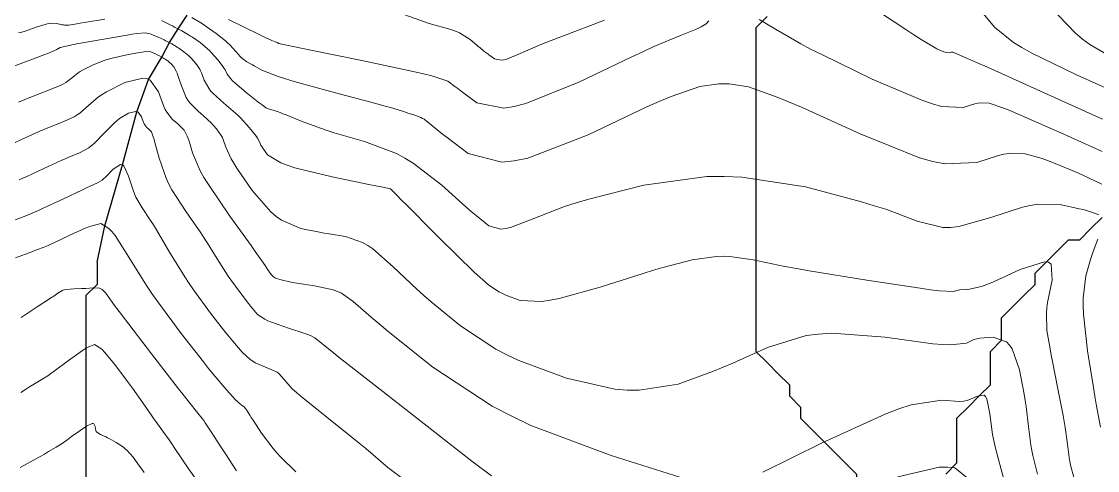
# Model space of a CAD drawing. Header units: millimetres. Extents: x 837475 to 838477, y 1189012 to 1191015.
# Drawn here: x 838137.1 to 838233.5, y 1189081.8 to 1189122 of the extents above; entities that cross this region are included whole.
import ezdxf

# ---------------------------------------------------------------- set-up
doc = ezdxf.new("R2010")
doc.units = ezdxf.units.MM
doc.header["$LTSCALE"] = 0.3
doc.layers.add('COTAS 10', color=7, linetype='Continuous', lineweight=9, true_color=0x6e3e2d)
doc.layers.add('COTAS INT', color=7, linetype='Continuous', lineweight=5, true_color=0x9fa19f)
doc.layers.add('DRENAJE', color=5, linetype='Continuous', lineweight=25)

msp = doc.modelspace()

# ---------------------------------------------------------------- linework, layer by layer
at = {"layer": 'COTAS 10'}
for points in [[(838233.903, 1189113.256), (838228.686, 1189115.621), (838223.6, 1189117.907), (838222.621, 1189118.345), (838221.828, 1189118.699), (838220.517, 1189119.27), (838220.41, 1189119.273), (838220.376, 1189119.268), (838220.341, 1189119.26), (838220.197, 1189119.213), (838219.931, 1189119.228), (838219.818, 1189119.26), (838219.688, 1189119.305), (838219.075, 1189119.566), (838217.66, 1189120.398), (838217.023, 1189120.802), (838216.281, 1189121.282), (838212.718, 1189123.643)], [(838189.319, 1189122.116), (838185.419, 1189120.65), (838184.555, 1189120.312), (838183.784, 1189120.003), (838181.78, 1189119.13), (838180.577, 1189118.644), (838180.312, 1189118.578), (838180.076, 1189118.542), (838179.467, 1189118.66), (838179.069, 1189118.957), (838178.966, 1189119.035), (838178.866, 1189119.11), (838178.53, 1189119.363), (838178.15, 1189119.668), (838178.022, 1189119.777), (838177.883, 1189119.896), (838177.303, 1189120.411), (838176.348, 1189120.982), (838175.974, 1189121.135), (838175.553, 1189121.287), (838173.636, 1189121.819), (838171.031, 1189122.757)], [(838228.088, 1189081.461), (838227.658, 1189083.126), (838227.563, 1189083.587), (838227.48, 1189084.049), (838227.265, 1189085.715), (838227.053, 1189087.51), (838226.971, 1189088.053), (838226.879, 1189088.615), (838226.463, 1189090.808), (838225.808, 1189092.671), (838225.566, 1189093.024), (838225.297, 1189093.307), (838224.108, 1189093.742), (838222.914, 1189093.644), (838222.643, 1189093.59), (838222.397, 1189093.525), (838221.722, 1189093.196), (838220.297, 1189093.031), (838219.578, 1189093.07), (838218.718, 1189093.144), (838214.44, 1189093.719), (838209.662, 1189094.075), (838208.487, 1189094.012), (838207.377, 1189093.88), (838203.902, 1189092.818), (838200.817, 1189091.39), (838199.953, 1189091.027), (838199.084, 1189090.677), (838195.909, 1189089.53), (838192.426, 1189088.967), (838191.364, 1189088.985), (838190.258, 1189089.079), (838185.909, 1189090.046), (838181.641, 1189091.652), (838180.587, 1189092.149), (838179.587, 1189092.669), (838176.437, 1189094.732), (838173.817, 1189096.89), (838173.151, 1189097.469), (838172.512, 1189098.039), (838170.418, 1189100.033), (838168.593, 1189101.632), (838168.123, 1189101.953), (838167.668, 1189102.223), (838166.15, 1189102.76), (838164.669, 1189102.987), (838164.238, 1189103.061), (838163.796, 1189103.141), (838162.123, 1189103.469), (838160.402, 1189104.211), (838159.93, 1189104.551), (838159.461, 1189104.949), (838157.784, 1189106.874), (838156.412, 1189108.87), (838156.134, 1189109.313), (838155.902, 1189109.708), (838155.433, 1189110.74), (838155.198, 1189111.433), (838155.112, 1189111.614), (838155.018, 1189111.791), (838154.603, 1189112.393), (838154.061, 1189112.984), (838153.886, 1189113.154), (838153.7, 1189113.327), (838152.94, 1189113.973), (838152.205, 1189114.724), (838152.035, 1189114.963), (838151.88, 1189115.215), (838151.441, 1189116.238), (838151.129, 1189117.177), (838151.053, 1189117.376), (838150.982, 1189117.549), (838150.764, 1189117.955), (838150.569, 1189118.178), (838150.512, 1189118.235), (838150.453, 1189118.29), (838150.231, 1189118.473), (838150.007, 1189118.631), (838149.948, 1189118.67), (838149.889, 1189118.707), (838149.686, 1189118.826), (838149.474, 1189118.937), (838149.409, 1189118.97), (838149.343, 1189119.003), (838149.08, 1189119.128), (838148.825, 1189119.236), (838148.762, 1189119.258), (838148.702, 1189119.277), (838148.516, 1189119.318), (838148.116, 1189119.285), (838147.922, 1189119.257), (838147.691, 1189119.222), (838146.556, 1189119.029), (838145.25, 1189118.739), (838144.912, 1189118.643), (838144.584, 1189118.54), (838143.484, 1189118.111), (838142.583, 1189117.65), (838142.381, 1189117.528), (838142.198, 1189117.407), (838141.708, 1189116.99), (838141.092, 1189116.543), (838140.894, 1189116.438), (838140.83, 1189116.404), (838140.528, 1189116.258), (838139.111, 1189115.678), (838137.58, 1189115.089), (838137.208, 1189114.939), (838136.858, 1189114.793)], [(838156.39, 1189081.762), (838155.401, 1189083.27), (838155.155, 1189083.646), (838154.921, 1189084.005), (838154.177, 1189085.155), (838153.582, 1189086.054), (838153.441, 1189086.255), (838153.311, 1189086.436), (838152.93, 1189086.917), (838152.101, 1189087.945), (838151.69, 1189088.47), (838151.199, 1189089.1), (838148.769, 1189092.243), (838146.352, 1189095.402), (838145.869, 1189096.041), (838145.468, 1189096.579), (838144.691, 1189097.672), (838144.365, 1189098.004), (838144.247, 1189098.062), (838144.118, 1189098.106), (838143.55, 1189098.14), (838142.891, 1189098.092), (838142.704, 1189098.083), (838142.514, 1189098.076), (838141.812, 1189098.067), (838141.155, 1189098.01), (838140.994, 1189097.972), (838140.843, 1189097.925), (838140.373, 1189097.675), (838140.013, 1189097.407), (838139.931, 1189097.349), (838139.857, 1189097.298), (838139.65, 1189097.168), (838138.542, 1189096.443), (838137.899, 1189096.017), (838137.111, 1189095.492)]]:
    msp.add_lwpolyline(points, dxfattribs=at)
at = {"layer": 'COTAS INT'}
for points in [[(838229.255, 1189123.3), (838231.451, 1189120.986), (838232.1, 1189120.44), (838232.767, 1189119.936), (838235.326, 1189118.461)], [(838136.878, 1189120.982), (838137.171, 1189121.059), (838137.46, 1189121.142), (838138.46, 1189121.494), (838139.332, 1189121.783), (838139.539, 1189121.827), (838139.732, 1189121.855), (838140.307, 1189121.823), (838140.762, 1189121.721), (838140.879, 1189121.705), (838140.992, 1189121.693), (838141.369, 1189121.695), (838142.075, 1189121.798), (838142.396, 1189121.851), (838142.772, 1189121.914), (838144.58, 1189122.232)], [(838152.375, 1189122.355), (838153.187, 1189121.88), (838153.421, 1189121.73), (838153.659, 1189121.573), (838154.555, 1189120.942), (838155.386, 1189120.28), (838155.585, 1189120.104), (838155.769, 1189119.931), (838156.321, 1189119.332), (838156.751, 1189118.836), (838156.859, 1189118.728), (838156.962, 1189118.633), (838157.296, 1189118.396), (838157.685, 1189118.19), (838157.823, 1189118.114), (838157.975, 1189118.03), (838158.633, 1189117.659), (838160.099, 1189117.089), (838160.759, 1189116.879), (838161.53, 1189116.647), (838165.235, 1189115.62), (838168.85, 1189114.653), (838169.565, 1189114.458), (838170.155, 1189114.295), (838171.251, 1189113.969), (838171.591, 1189113.842), (838171.705, 1189113.804), (838171.827, 1189113.765), (838172.339, 1189113.617), (838172.886, 1189113.409), (838173.031, 1189113.332), (838173.173, 1189113.247), (838173.661, 1189112.872), (838174.478, 1189112.198), (838174.827, 1189111.925), (838175.23, 1189111.614), (838177.13, 1189110.178), (838180.141, 1189109.414), (838181.245, 1189109.526), (838182.466, 1189109.779), (838187.85, 1189111.865), (838193.124, 1189114.357), (838194.275, 1189114.865), (838195.292, 1189115.296), (838197.85, 1189116.196), (838199.541, 1189116.425), (838200.012, 1189116.432), (838200.485, 1189116.414), (838202.199, 1189116.147), (838204.781, 1189115.241), (838205.799, 1189114.822), (838206.949, 1189114.329), (838212.199, 1189111.939), (838217.521, 1189109.8), (838218.716, 1189109.466), (838219.791, 1189109.244), (838222.665, 1189109.373), (838224.598, 1189110.013), (838225.078, 1189110.113), (838225.535, 1189110.179), (838226.985, 1189110.14), (838228.494, 1189109.723), (838228.987, 1189109.551), (838229.512, 1189109.355), (838231.681, 1189108.442), (838233.837, 1189107.446)], [(838198.665, 1189122.062), (838198.426, 1189121.804), (838197.971, 1189121.518), (838197.743, 1189121.412), (838197.472, 1189121.293), (838196.122, 1189120.768), (838193.73, 1189119.759), (838192.8, 1189119.335), (838191.755, 1189118.849), (838187.016, 1189116.573), (838182.275, 1189114.655), (838181.229, 1189114.395), (838180.298, 1189114.253), (838177.899, 1189114.717), (838176.498, 1189115.766), (838176.197, 1189115.992), (838175.933, 1189116.189), (838175.291, 1189116.672), (838173.868, 1189117.137), (838173.111, 1189117.325), (838172.198, 1189117.537), (838167.589, 1189118.518), (838163.041, 1189119.444), (838162.165, 1189119.623), (838161.455, 1189119.767), (838160.278, 1189120.009), (838160.191, 1189120.034), (838160.169, 1189120.042), (838160.149, 1189120.051), (838160.081, 1189120.087), (838159.962, 1189120.145), (838159.909, 1189120.168), (838159.848, 1189120.194), (838159.552, 1189120.313), (838158.948, 1189120.582), (838158.693, 1189120.703), (838158.398, 1189120.844), (838157.015, 1189121.521), (838155.67, 1189122.194)], [(838233.87, 1189110.351), (838230.183, 1189112.031), (838226.556, 1189113.631), (838225.804, 1189113.948), (838225.161, 1189114.211), (838223.751, 1189114.705), (838222.972, 1189114.726), (838222.727, 1189114.69), (838222.469, 1189114.636), (838221.431, 1189114.293), (838219.502, 1189114.405), (838218.682, 1189114.638), (838217.737, 1189114.96), (838213.295, 1189116.852), (838208.769, 1189119.038), (838207.773, 1189119.544), (838206.888, 1189120.007), (838204.617, 1189121.323), (838203.172, 1189122.2)], [(838223.231, 1189122.724), (838224.225, 1189121.507), (838225.931, 1189120.133), (838226.672, 1189119.684), (838227.528, 1189119.206), (838231.587, 1189117.23), (838235.564, 1189115.428)], [(838149.661, 1189122.084), (838150.448, 1189121.708), (838150.648, 1189121.609), (838150.842, 1189121.512), (838151.479, 1189121.179), (838152.088, 1189120.822), (838152.263, 1189120.71), (838152.442, 1189120.592), (838153.113, 1189120.119), (838153.779, 1189119.57), (838153.955, 1189119.404), (838154.126, 1189119.233), (838154.713, 1189118.566), (838155.181, 1189117.942), (838155.278, 1189117.798), (838155.361, 1189117.667), (838155.544, 1189117.295), (838155.861, 1189116.865), (838156.03, 1189116.697), (838156.233, 1189116.507), (838157.258, 1189115.644), (838158.289, 1189114.826), (838158.496, 1189114.664), (838158.669, 1189114.53), (838159.01, 1189114.279), (838159.185, 1189114.204), (838159.253, 1189114.18), (838159.329, 1189114.155), (838159.676, 1189114.056), (838160.293, 1189113.847), (838160.54, 1189113.752), (838160.82, 1189113.642), (838162.105, 1189113.112), (838163.895, 1189112.444), (838164.493, 1189112.246), (838165.135, 1189112.043), (838167.823, 1189111.265), (838170.7, 1189110.169), (838171.461, 1189109.767), (838172.207, 1189109.321), (838174.771, 1189107.35), (838176.911, 1189105.42), (838177.39, 1189104.999), (838177.819, 1189104.627), (838178.958, 1189103.695), (838180.051, 1189103.418), (838180.452, 1189103.459), (838180.895, 1189103.55), (838182.85, 1189104.308), (838185.741, 1189105.438), (838186.775, 1189105.764), (838187.91, 1189106.097), (838192.85, 1189107.35), (838198.475, 1189108.111), (838200.041, 1189108.134), (838201.611, 1189108.075), (838207.315, 1189107.185), (838212.333, 1189105.849), (838213.472, 1189105.509), (838214.502, 1189105.182), (838217.315, 1189104.11), (838219.604, 1189103.562), (838220.304, 1189103.565), (838221.032, 1189103.636), (838223.899, 1189104.453), (838226.727, 1189105.389), (838227.429, 1189105.535), (838228.097, 1189105.632), (838230.219, 1189105.575), (838231.826, 1189105.235), (838232.169, 1189105.154), (838232.468, 1189105.078), (838233.178, 1189104.852), (838233.563, 1189104.674)], [(838231.352, 1189081.061), (838231.039, 1189082.27), (838230.971, 1189082.604), (838230.91, 1189082.939), (838230.754, 1189084.149), (838230.56, 1189085.647), (838230.475, 1189086.163), (838230.377, 1189086.723), (838229.908, 1189089.113), (838229.419, 1189091.541), (838229.308, 1189092.125), (838229.207, 1189092.671), (838228.929, 1189094.323), (838228.873, 1189095.869), (838228.913, 1189096.348), (838228.976, 1189096.848), (838229.403, 1189098.838), (838229.316, 1189100.281), (838229.056, 1189100.437), (838228.694, 1189100.487), (838226.531, 1189099.787), (838224.089, 1189098.667), (838223.55, 1189098.452), (838223.071, 1189098.278), (838221.839, 1189097.994), (838221.13, 1189097.956), (838220.98, 1189097.938), (838220.851, 1189097.916), (838220.555, 1189097.809), (838219.268, 1189097.885), (838218.514, 1189097.979), (838217.588, 1189098.105), (838212.809, 1189098.822), (838207.657, 1189099.664), (838206.497, 1189099.869), (838205.451, 1189100.061), (838202.636, 1189100.654), (838200.541, 1189100.965), (838199.951, 1189100.981), (838199.355, 1189100.965), (838197.167, 1189100.654), (838194.556, 1189099.97), (838193.694, 1189099.719), (838192.773, 1189099.443), (838188.944, 1189098.223), (838185.276, 1189097.19), (838184.457, 1189097.031), (838183.722, 1189096.926), (838181.777, 1189097.007), (838180.493, 1189097.49), (838180.176, 1189097.639), (838179.876, 1189097.795), (838178.929, 1189098.416), (838177.665, 1189099.545), (838177.165, 1189100.021), (838176.6, 1189100.569), (838174.017, 1189103.139), (838171.594, 1189105.579), (838171.13, 1189106.045), (838170.756, 1189106.42), (838170.15, 1189107.016), (838169.34, 1189107.183), (838168.837, 1189107.288), (838168.214, 1189107.417), (838164.953, 1189108.095), (838161.599, 1189108.909), (838160.915, 1189109.125), (838160.338, 1189109.336), (838159.14, 1189110.063), (838158.724, 1189110.668), (838158.64, 1189110.802), (838158.57, 1189110.922), (838158.428, 1189111.235), (838158.257, 1189111.566), (838158.168, 1189111.697), (838158.061, 1189111.845), (838157.527, 1189112.523), (838156.778, 1189113.339), (838156.537, 1189113.573), (838156.281, 1189113.811), (838155.232, 1189114.702), (838154.268, 1189115.576), (838154.065, 1189115.803), (838153.891, 1189116.024), (838153.492, 1189116.766), (838153.245, 1189117.422), (838153.166, 1189117.587), (838153.082, 1189117.746), (838152.738, 1189118.261), (838152.347, 1189118.705), (838152.233, 1189118.82), (838152.116, 1189118.93), (838151.672, 1189119.296), (838151.225, 1189119.611), (838151.105, 1189119.69), (838150.988, 1189119.765), (838150.582, 1189120.003), (838150.158, 1189120.225), (838150.029, 1189120.29), (838149.895, 1189120.356), (838149.371, 1189120.606), (838148.859, 1189120.822), (838148.733, 1189120.867), (838148.614, 1189120.904), (838148.243, 1189120.985), (838147.442, 1189120.92), (838147.053, 1189120.865), (838146.592, 1189120.794), (838144.321, 1189120.407), (838142.08, 1189119.997), (838141.637, 1189119.912), (838141.271, 1189119.839), (838140.593, 1189119.679), (838140.44, 1189119.6), (838140.405, 1189119.579), (838140.374, 1189119.559), (838140.291, 1189119.488), (838139.825, 1189119.278), (838139.554, 1189119.169), (838139.22, 1189119.039), (838137.498, 1189118.389), (838135.683, 1189117.703)], [(838196.164, 1189081.155), (838189.91, 1189083.126), (838182.74, 1189085.83), (838180.964, 1189086.669), (838179.278, 1189087.548), (838173.946, 1189091.048), (838169.968, 1189094.235), (838169.137, 1189094.916), (838168.423, 1189095.51), (838166.819, 1189096.927), (838165.778, 1189097.659), (838165.419, 1189097.82), (838165.029, 1189097.964), (838163.365, 1189098.336), (838161.77, 1189098.572), (838161.424, 1189098.63), (838161.12, 1189098.685), (838160.365, 1189098.856), (838159.962, 1189098.993), (838159.879, 1189099.027), (838159.808, 1189099.058), (838159.654, 1189099.153), (838159.561, 1189099.262), (838159.493, 1189099.347), (838159.339, 1189099.544), (838159.172, 1189099.774), (838159.127, 1189099.839), (838159.083, 1189099.905), (838158.932, 1189100.151), (838158.361, 1189100.982), (838158.053, 1189101.417), (838157.679, 1189101.941), (838155.785, 1189104.576), (838153.861, 1189107.402), (838153.468, 1189108.046), (838153.136, 1189108.631), (838152.439, 1189110.245), (838152.139, 1189111.3), (838152.057, 1189111.532), (838151.975, 1189111.737), (838151.68, 1189112.263), (838151.343, 1189112.63), (838151.235, 1189112.735), (838151.119, 1189112.842), (838150.648, 1189113.243), (838150.141, 1189113.872), (838150.004, 1189114.123), (838149.868, 1189114.407), (838149.39, 1189115.71), (838148.642, 1189116.762), (838148.336, 1189116.888), (838147.988, 1189116.942), (838146.376, 1189116.542), (838144.727, 1189115.7), (838144.356, 1189115.476), (838144.022, 1189115.256), (838143.125, 1189114.492), (838142.358, 1189113.808), (838142.106, 1189113.639), (838141.837, 1189113.477), (838140.723, 1189112.966), (838139.478, 1189112.475), (838139.125, 1189112.327), (838138.77, 1189112.174), (838137.459, 1189111.577), (838136.191, 1189110.994)], [(838179.204, 1189081.294), (838177.459, 1189082.607), (838174.982, 1189084.559), (838174.124, 1189085.233), (838173.191, 1189085.964), (838169.198, 1189089.085), (838165.584, 1189091.917), (838164.889, 1189092.466), (838164.327, 1189092.914), (838163.403, 1189093.681), (838163.005, 1189093.873), (838162.774, 1189093.958), (838162.491, 1189094.057), (838161.034, 1189094.528), (838159.517, 1189095.059), (838159.196, 1189095.195), (838158.918, 1189095.327), (838158.271, 1189095.763), (838157.807, 1189096.31), (838157.643, 1189096.512), (838157.465, 1189096.734), (838156.697, 1189097.719), (838155.858, 1189098.868), (838155.635, 1189099.195), (838155.417, 1189099.526), (838154.662, 1189100.754), (838153.79, 1189102.159), (838153.497, 1189102.602), (838153.182, 1189103.069), (838151.861, 1189104.949), (838150.598, 1189106.922), (838150.32, 1189107.448), (838150.074, 1189107.964), (838149.445, 1189109.751), (838149.081, 1189111.167), (838149.001, 1189111.449), (838148.931, 1189111.683), (838148.756, 1189112.133), (838148.626, 1189112.275), (838148.584, 1189112.316), (838148.539, 1189112.358), (838148.355, 1189112.513), (838148.159, 1189112.758), (838148.106, 1189112.855), (838148.053, 1189112.965), (838147.867, 1189113.471), (838147.577, 1189113.88), (838147.458, 1189113.929), (838147.323, 1189113.95), (838146.697, 1189113.795), (838145.919, 1189113.314), (838145.689, 1189113.129), (838145.452, 1189112.923), (838144.542, 1189111.994), (838143.624, 1189111.074), (838143.382, 1189110.873), (838143.146, 1189110.696), (838142.336, 1189110.254), (838141.375, 1189109.861), (838141.042, 1189109.716), (838140.682, 1189109.554), (838139.14, 1189108.838), (838137.607, 1189108.125), (838137.251, 1189107.965), (838136.926, 1189107.821)], [(838171.85, 1189080.631), (838169.918, 1189082.058), (838167.946, 1189083.747), (838167.348, 1189084.242), (838166.728, 1189084.748), (838164.304, 1189086.677), (838162.175, 1189088.4), (838161.742, 1189088.777), (838161.376, 1189089.11), (838160.618, 1189089.952), (838160.174, 1189090.46), (838160.005, 1189090.583), (838159.817, 1189090.698), (838158.973, 1189091.052), (838158.061, 1189091.439), (838157.83, 1189091.576), (838157.609, 1189091.726), (838156.888, 1189092.374), (838156.052, 1189093.359), (838155.758, 1189093.721), (838155.438, 1189094.122), (838154.054, 1189095.893), (838152.544, 1189097.963), (838152.143, 1189098.552), (838151.75, 1189099.147), (838150.391, 1189101.357), (838149.218, 1189103.336), (838148.942, 1189103.787), (838148.686, 1189104.196), (838147.936, 1189105.322), (838147.377, 1189106.272), (838147.241, 1189106.57), (838147.114, 1189106.884), (838146.725, 1189108.143), (838146.308, 1189109.068), (838146.163, 1189109.171), (838146.005, 1189109.207), (838145.33, 1189108.787), (838144.658, 1189108.077), (838144.501, 1189107.931), (838144.358, 1189107.807), (838143.949, 1189107.542), (838143.272, 1189107.248), (838142.96, 1189107.105), (838142.593, 1189106.935), (838140.82, 1189106.1), (838139.022, 1189105.255), (838138.64, 1189105.079), (838138.309, 1189104.929), (838137.53, 1189104.595), (838136.265, 1189104.123)], [(838136.599, 1189100.834), (838138.044, 1189101.371), (838138.335, 1189101.479), (838138.578, 1189101.57), (838139.059, 1189101.75), (838139.522, 1189101.956), (838139.753, 1189102.063), (838140.028, 1189102.191), (838141.395, 1189102.837), (838142.838, 1189103.48), (838143.162, 1189103.607), (838143.453, 1189103.712), (838144.23, 1189103.909), (838144.958, 1189103.479), (838145.218, 1189103.188), (838145.503, 1189102.824), (838146.742, 1189100.89), (838148.313, 1189098.372), (838148.806, 1189097.64), (838149.325, 1189096.893), (838151.412, 1189094.068), (838153.41, 1189091.51), (838153.873, 1189090.93), (838154.297, 1189090.407), (838155.505, 1189088.985), (838156.3, 1189088.125), (838156.465, 1189087.958), (838156.605, 1189087.82), (838156.911, 1189087.576), (838157.057, 1189087.491), (838157.097, 1189087.453), (838157.137, 1189087.41), (838157.277, 1189087.205), (838157.569, 1189086.736), (838157.704, 1189086.527), (838157.862, 1189086.283), (838158.63, 1189085.117), (838159.662, 1189083.741), (838159.986, 1189083.367), (838160.328, 1189082.994), (838161.7, 1189081.67)], [(838233.484, 1189102.497), (838233.07, 1189101.392), (838232.954, 1189101.046), (838232.837, 1189100.682), (838232.412, 1189099.222), (838232.175, 1189097.235), (838232.177, 1189096.539), (838232.209, 1189095.779), (838232.569, 1189092.508), (838233.081, 1189089.218), (838233.208, 1189088.447), (838233.329, 1189087.736), (838233.716, 1189085.674)], [(838153.425, 1189080.05), (838152.103, 1189081.908), (838150.873, 1189083.76), (838150.598, 1189084.165), (838150.353, 1189084.524), (838149.705, 1189085.434), (838149.163, 1189086.172), (838148.983, 1189086.423), (838148.792, 1189086.694), (838147.995, 1189087.842), (838147.076, 1189089.147), (838146.808, 1189089.517), (838146.533, 1189089.89), (838145.492, 1189091.27), (838144.555, 1189092.399), (838144.346, 1189092.614), (838144.159, 1189092.788), (838143.668, 1189093.064), (838143.1, 1189092.847), (838142.865, 1189092.708), (838142.596, 1189092.537), (838141.343, 1189091.635), (838140.048, 1189090.674), (838139.752, 1189090.464), (838139.484, 1189090.278), (838138.741, 1189089.812), (838137.85, 1189089.272), (838137.487, 1189089.041), (838137.074, 1189088.773)], [(838225.408, 1189079.891), (838224.825, 1189081.861), (838224.282, 1189083.918), (838224.165, 1189084.466), (838224.063, 1189085.003), (838223.812, 1189086.863), (838223.547, 1189088.198), (838223.436, 1189088.404), (838223.308, 1189088.54), (838222.708, 1189088.439), (838221.786, 1189088.041), (838221.455, 1189087.989), (838221.092, 1189087.963), (838219.505, 1189088.079), (838216.77, 1189087.666), (838215.682, 1189087.306), (838214.45, 1189086.839), (838208.809, 1189084.266), (838203.496, 1189081.631)], [(838137.028, 1189082.04), (838138.521, 1189082.892), (838139.186, 1189083.262), (838139.371, 1189083.368), (838139.556, 1189083.475), (838140.228, 1189083.875), (838140.851, 1189084.269), (838141.006, 1189084.372), (838141.154, 1189084.474), (838141.623, 1189084.82), (838142.082, 1189085.163), (838142.223, 1189085.262), (838142.37, 1189085.363), (838142.95, 1189085.744), (838143.445, 1189085.98), (838143.537, 1189085.99), (838143.611, 1189085.976), (838143.716, 1189085.726), (838143.78, 1189085.367), (838143.827, 1189085.284), (838143.888, 1189085.208), (838144.213, 1189084.995), (838144.676, 1189084.787), (838144.824, 1189084.715), (838144.979, 1189084.637), (838145.608, 1189084.302), (838146.257, 1189083.87), (838146.424, 1189083.73), (838146.586, 1189083.581), (838147.127, 1189082.971), (838147.71, 1189082.167), (838147.899, 1189081.896), (838148.1, 1189081.603)], [(838221.934, 1189081.016), (838220.668, 1189082.023), (838220.039, 1189082.091), (838219.29, 1189082.068), (838215.582, 1189081.225)]]:
    msp.add_lwpolyline(points, dxfattribs=at)
at = {"layer": 'DRENAJE'}
for p, q in [((838151.161, 1189121.346), (838151.951, 1189122.577)), ((838150.37, 1189120.114), (838151.161, 1189121.346)), ((838149.686, 1189118.826), (838150.37, 1189120.114)), ((838148.489, 1189116.825), (838149.686, 1189118.826)), ((838147.458, 1189113.929), (838148.489, 1189116.825)), ((838146.163, 1189109.171), (838147.458, 1189113.929)), ((838144.594, 1189103.694), (838146.163, 1189109.171)), ((838143.898, 1189100.456), (838144.594, 1189103.694))]:
    msp.add_line(p, q, dxfattribs=at)
for points in [[(838203.878, 1189122.448, 0), (838202.878, 1189121.449, 0), (838202.878, 1189092.459, 0), (838203.878, 1189091.459, 0), (838204.878, 1189090.459, 0), (838205.877, 1189089.46, 0), (838205.877, 1189088.46, 0), (838206.877, 1189087.46, 0), (838206.877, 1189086.461, 0), (838207.877, 1189085.461, 0), (838208.876, 1189084.461, 0), (838210.876, 1189082.462, 0), (838211.875, 1189081.462, 0), (838211.875, 1189064.468, 0), (838209.876, 1189062.469, 0)], [(838219.873, 1189081.462, 0), (838220.872, 1189082.462, 0), (838220.872, 1189086.461, 0), (838221.872, 1189087.46, 0), (838222.872, 1189088.46, 0), (838223.871, 1189089.46, 0), (838223.871, 1189092.459, 0), (838224.871, 1189093.458, 0), (838224.871, 1189095.457, 0), (838226.87, 1189097.457, 0), (838227.87, 1189098.456, 0), (838227.87, 1189099.456, 0), (838228.87, 1189100.456, 0), (838229.869, 1189101.455, 0), (838230.869, 1189102.455, 0), (838231.869, 1189102.455, 0), (838232.868, 1189103.455, 0), (838233.868, 1189104.454, 0)], [(838143.898, 1189100.456, 0), (838143.898, 1189098.456, 0), (838142.899, 1189097.457, 0), (838142.899, 1189039.476, 0), (838143.898, 1189038.477, 0), (838144.898, 1189037.477, 0), (838144.898, 1189036.477, 0), (838145.898, 1189035.478, 0), (838145.898, 1189019.483, 0), (838144.898, 1189018.483, 0), (838143.898, 1189017.484, 0), (838142.899, 1189016.484, 0), (838140.899, 1189014.485, 0)]]:
    msp.add_polyline3d(points, dxfattribs=at)

doc.saveas('drawing.dxf')
